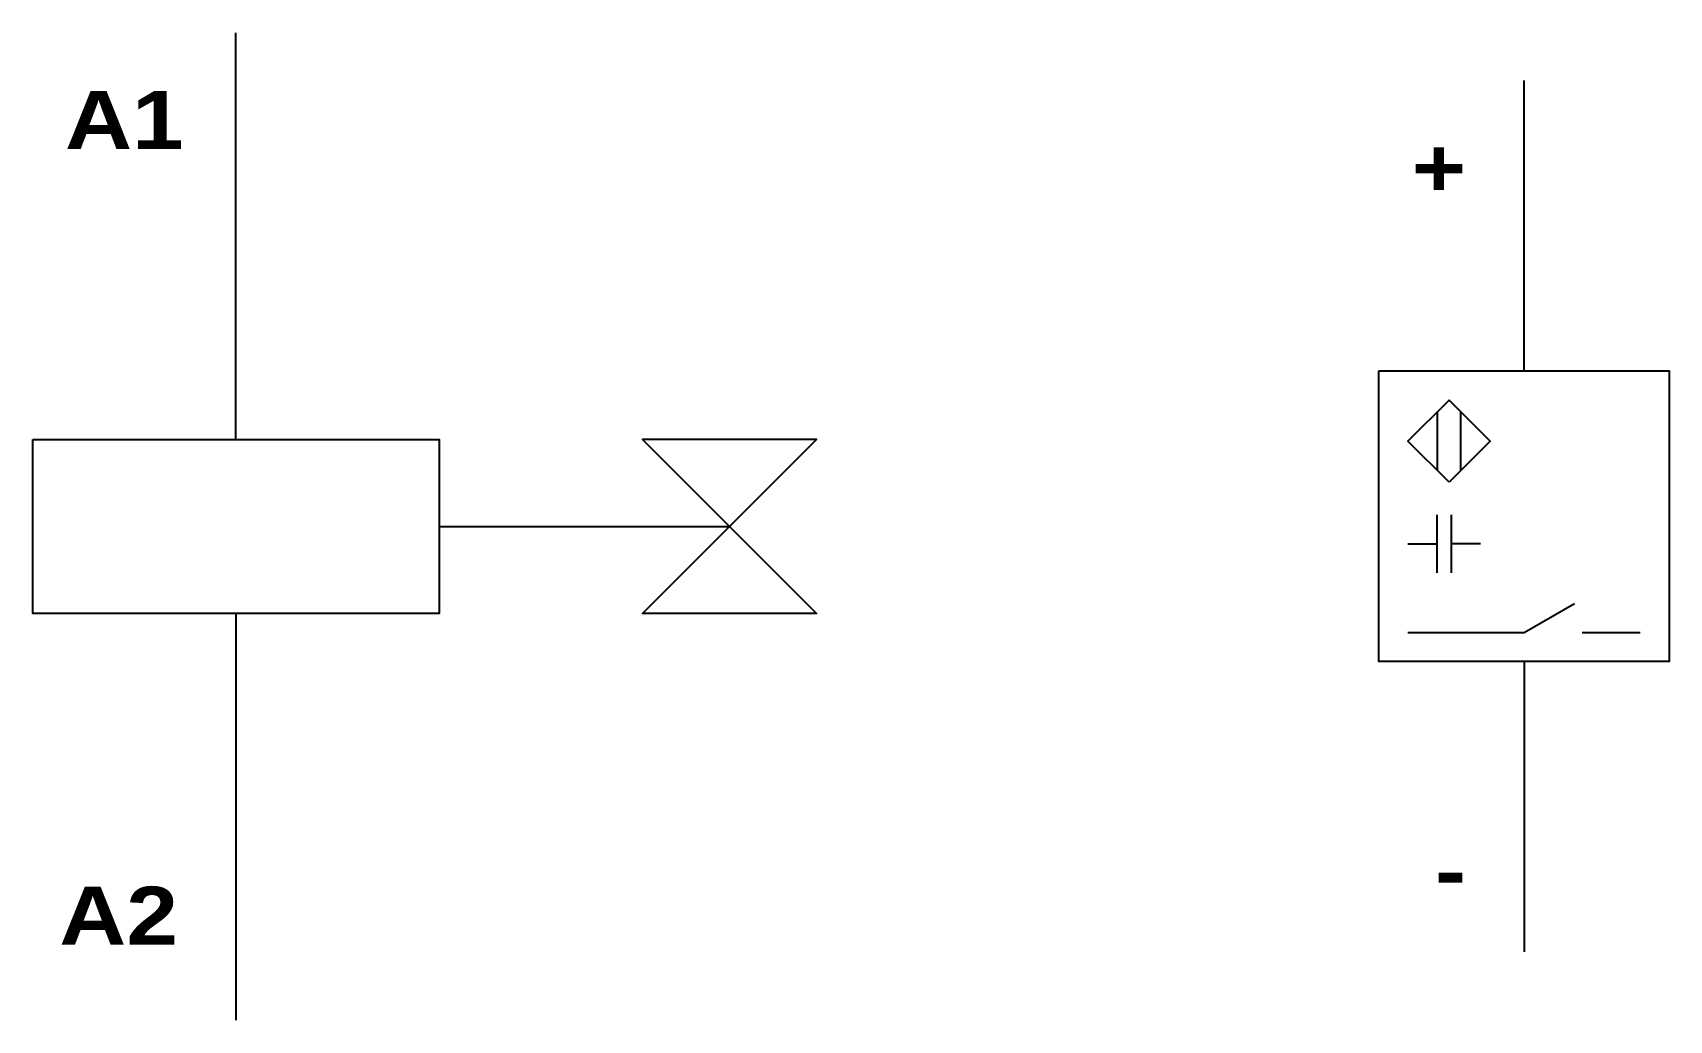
# Model space of a CAD drawing. Header units: centimetres. Extents: x -6233 to 67854, y 107 to 55669.
# Drawn here: x 1639 to 2904, y 2493 to 3255 of the extents above; entities that cross this region are included whole.
import ezdxf
from ezdxf.enums import TextEntityAlignment as Align

# ---------------------------------------------------------------- set-up
doc = ezdxf.new("R2010")
doc.units = ezdxf.units.CM
doc.header["$LTSCALE"] = 25.4
doc.linetypes.add('HIDDEN', pattern=[0.375, 0.25, -0.125])
doc.styles.add('Bold', font='ariblk.ttf', dxfattribs={"height": 25.4})

msp = doc.modelspace()

# ---------------------------------------------------------------- linework, layer by layer
at = {"ltscale": 50}
for p, q in [((1796.2, 2941.3), (1796.2, 3255.4)), ((2791.8, 2994.1), (2791.8, 3218.4)), ((2702, 2860.7), (2724.5, 2860.7)), ((2758.1, 2860.7), (2735.7, 2860.7)), ((1796.2, 2806.7), (1796.2, 2492.6)), ((2836.7, 2792.1), (2881.5, 2792.1)), ((2791.8, 2769.7), (2791.8, 2545.3))]:
    msp.add_line(p, q, dxfattribs=at)
at = {"linetype": 'HIDDEN', "ltscale": 50}
msp.add_line((1953.3, 2874), (2177.7, 2874), dxfattribs=at)
at = {"ltscale": 50}
for points in [[(2679.6, 2994.1), (2904, 2994.1), (2904, 2769.7), (2679.6, 2769.7)], [(2733.8, 2908.2), (2702, 2939.9), (2733.8, 2971.6), (2765.5, 2939.9)], [(1639.2, 2941.3), (1953.3, 2941.3), (1953.3, 2806.7), (1639.2, 2806.7)], [(2177.7, 2874), (2245, 2941.3), (2110.4, 2941.3)], [(2177.7, 2874), (2245, 2806.7), (2110.4, 2806.7)]]:
    msp.add_lwpolyline(points, close=True, dxfattribs=at)
for points in [[(2724.8, 2917.1), (2724.8, 2962.7)], [(2742.7, 2962.7), (2742.7, 2917.1)], [(2724.5, 2838.2), (2724.5, 2860.7), (2724.5, 2883.1)], [(2735.7, 2838.2), (2735.7, 2860.7), (2735.7, 2883.1)], [(2702, 2792.1), (2791.8, 2792.1), (2830.6, 2814.6)]]:
    msp.add_lwpolyline(points, dxfattribs=at)

# ---------------------------------------------------------------- texts
at = {"ltscale": 500, "style": 'Bold'}
for s, height, p in [('A1', 44.87, (1755.9, 3210.5)), ('+', 44.9, (2746.9, 3173.6))]:
    msp.add_text(s, height=height, dxfattribs=at).set_placement(p, align=Align.TOP_RIGHT)
for s, height, p in [('-', 44.9, (2746.9, 2572.3)), ('A2', 44.87, (1751.4, 2537.4))]:
    msp.add_text(s, height=height, dxfattribs=at).set_placement(p, align=Align.BOTTOM_RIGHT)

doc.saveas('drawing.dxf')
